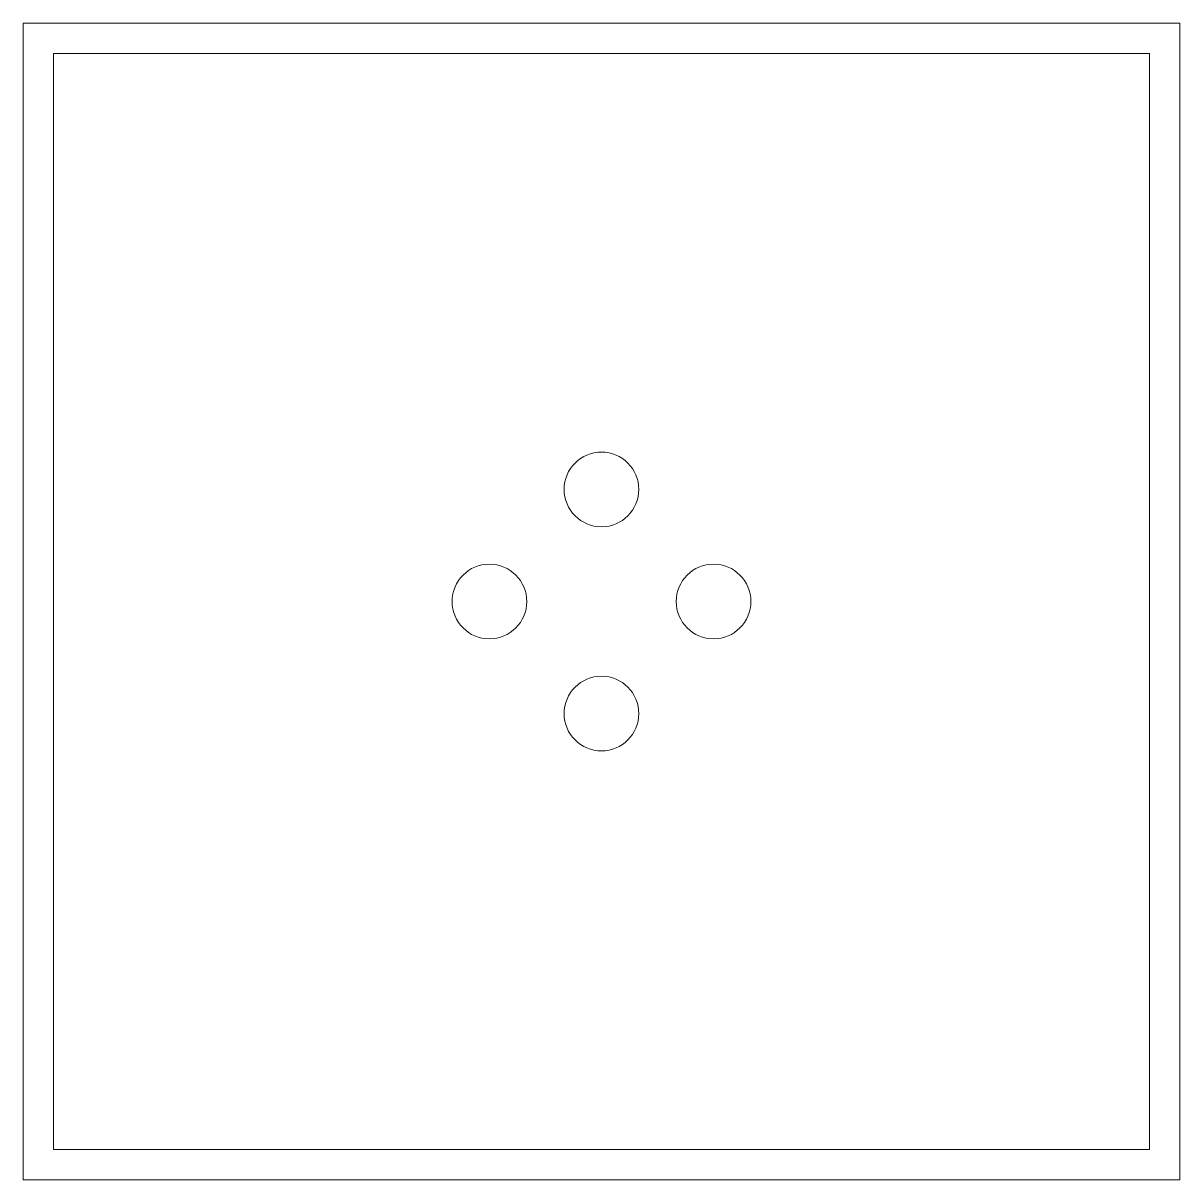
# Model space of a CAD drawing. Header units: millimetres. Extents: x 158 to 390, y 464 to 697.
import ezdxf

# ---------------------------------------------------------------- set-up
doc = ezdxf.new("R2010")
doc.units = ezdxf.units.MM

msp = doc.modelspace()

# ---------------------------------------------------------------- linework, layer by layer
at = {"color": 7, "linetype": 'Continuous', "lineweight": 18}
for p, q in [((157.64, 696.75), (389.91, 696.75)), ((157.64, 696.75), (157.64, 464.47)), ((389.91, 696.75), (389.91, 464.47)), ((163.75, 690.63), (383.8, 690.63)), ((163.75, 690.63), (163.75, 470.58)), ((383.8, 690.63), (383.8, 470.58)), ((163.75, 470.58), (383.8, 470.58)), ((157.64, 464.47), (389.91, 464.47))]:
    msp.add_line(p, q, dxfattribs=at)
for centre in [(273.77, 603.11), (251.27, 580.61), (296.27, 580.61), (273.77, 558.11)]:
    msp.add_circle(centre, 7.5, dxfattribs=at)

doc.saveas('drawing.dxf')
